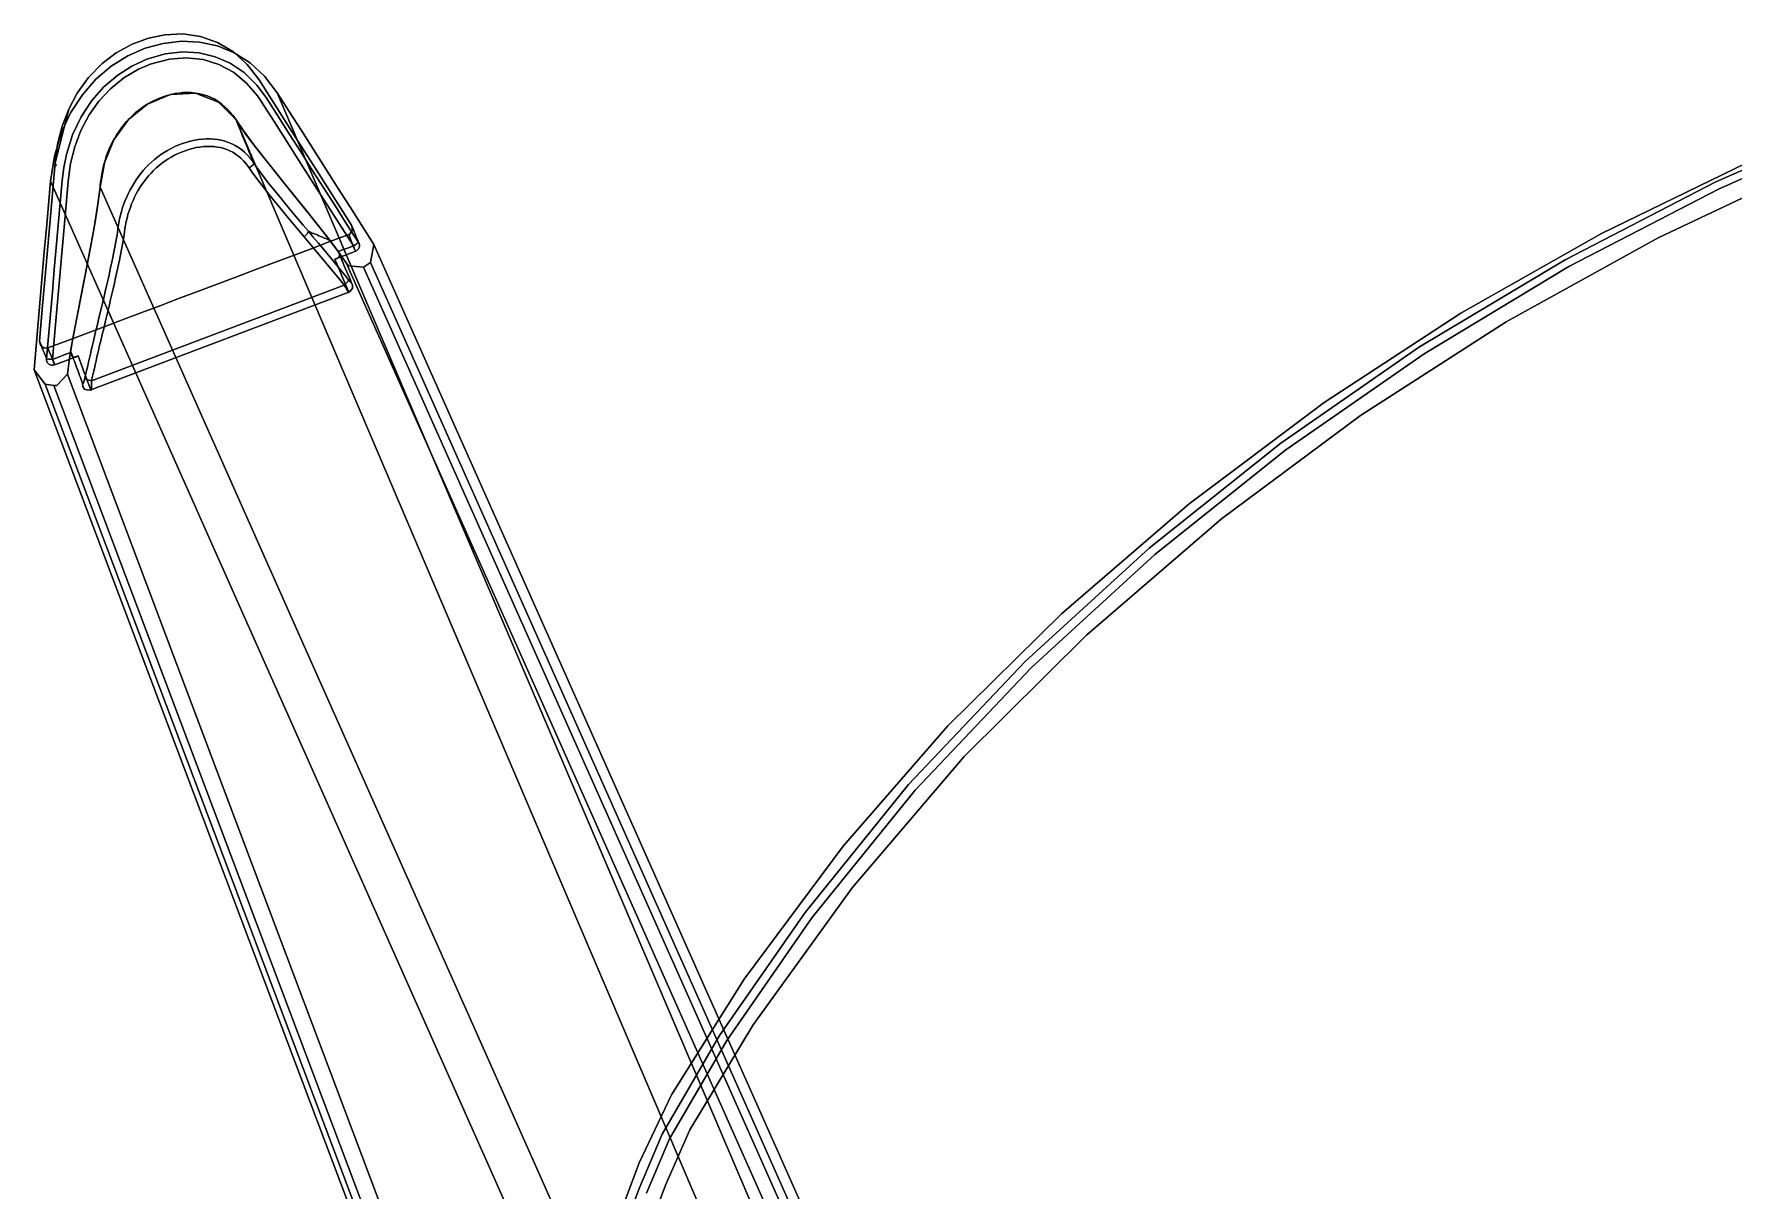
# Model space of a CAD drawing. Header units: centimetres. Extents: x -30.9 to 30.9, y -27.1 to 27.1.
# Drawn here: x -25.42 to -11.63, y 16.5 to 25.88 of the extents above; entities that cross this region are included whole.
import ezdxf

# ---------------------------------------------------------------- set-up
doc = ezdxf.new("R2010")
doc.units = ezdxf.units.CM
doc.layers.get('0').update_dxf_attribs({"true_color": 0x5890e1})

msp = doc.modelspace()

# ---------------------------------------------------------------- linework, layer by layer
at = {"color": 13, "true_color": 0xe05656}
for points in [[(-22.691, 24.031, 0), (-22.749, 23.993, 0), (-22.87, 24.004, 0), (-22.889, 24.026, 0), (-22.962, 24.131, 0), (-23.066, 24.266, 0), (-23.191, 24.423, 0), (-23.327, 24.592, 0), (-23.464, 24.762, 0), (-23.592, 24.925, 0), (-23.702, 25.069, 0), (-23.783, 25.187, 0), (-23.924, 25.332, 0), (-24.111, 25.405, 0), (-24.313, 25.393, 0), (-24.5, 25.316, 0), (-24.656, 25.189, 0), (-24.774, 25.026, 0), (-24.85, 24.84, 0), (-24.886, 24.641, 0), (-24.905, 24.488, 0), (-24.937, 24.298, 0), (-24.977, 24.083, 0), (-25.021, 23.858, 0), (-25.064, 23.636, 0), (-25.103, 23.43, 0), (-25.133, 23.255, 0), (-25.151, 23.124, 0), (-25.237, 23.033, 0), (-25.26, 23.033, 0), (-25.33, 23.042, 0), (-25.421, 23.159, 0), (-25.405, 23.35, 0), (-25.388, 23.542, 0), (-25.371, 23.733, 0), (-25.355, 23.925, 0), (-25.338, 24.116, 0), (-25.321, 24.308, 0), (-25.304, 24.499, 0), (-25.288, 24.691, 0), (-25.256, 24.894, 0), (-25.201, 25.079, 0), (-25.124, 25.244, 0), (-25.029, 25.391, 0), (-24.919, 25.517, 0), (-24.795, 25.622, 0), (-24.661, 25.706, 0), (-24.52, 25.769, 0), (-24.373, 25.808, 0), (-24.225, 25.825, 0), (-24.078, 25.818, 0), (-23.934, 25.787, 0), (-23.797, 25.73, 0), (-23.668, 25.649, 0), (-23.551, 25.541, 0), (-23.449, 25.407, 0), (-23.351, 25.254, 0), (-23.253, 25.1, 0), (-23.155, 24.947, 0), (-23.057, 24.793, 0), (-22.959, 24.639, 0), (-22.861, 24.485, 0), (-22.762, 24.33, 0), (-22.664, 24.175, 0)], [(-22.846, 24.334, 0), (-22.838, 24.295, 0), (-22.861, 24.261, 0), (-22.869, 24.257, 0), (-23.021, 24.2, 0), (-23.174, 24.142, 0), (-23.326, 24.085, 0), (-23.479, 24.027, 0), (-23.631, 23.97, 0), (-23.784, 23.912, 0), (-23.936, 23.855, 0), (-24.088, 23.797, 0), (-24.241, 23.74, 0), (-24.393, 23.682, 0), (-24.546, 23.625, 0), (-24.698, 23.567, 0), (-24.851, 23.509, 0), (-25.003, 23.452, 0), (-25.156, 23.394, 0), (-25.308, 23.337, 0), (-25.34, 23.336, 0), (-25.369, 23.36, 0), (-25.377, 23.393, 0), (-25.352, 23.68, 0), (-25.326, 23.979, 0), (-25.299, 24.282, 0), (-25.251, 24.84, 0), (-25.14, 25.274, 0), (-25.071, 25.404, 0), (-24.979, 25.532, 0), (-24.869, 25.644, 0), (-24.755, 25.73, 0), (-24.626, 25.801, 0), (-24.494, 25.85, 0), (-24.361, 25.878, 0), (-24.213, 25.884, 0), (-24.07, 25.863, 0), (-23.932, 25.814, 0), (-23.804, 25.738, 0), (-23.693, 25.637, 0), (-23.596, 25.511, 0), (-23.446, 25.276, 0), (-23.278, 25.012, 0), (-23.133, 24.785, 0)], [(-25.32, 23.249, 0), (-25.304, 23.43, 0), (-25.288, 23.61, 0), (-25.272, 23.791, 0), (-25.257, 23.972, 0), (-25.241, 24.153, 0), (-25.225, 24.334, 0), (-25.209, 24.515, 0), (-25.193, 24.695, 0), (-25.18, 24.802, 0), (-25.159, 24.907, 0), (-25.108, 25.067, 0), (-25.04, 25.211, 0), (-24.952, 25.345, 0), (-24.855, 25.455, 0), (-24.742, 25.551, 0), (-24.629, 25.623, 0), (-24.507, 25.679, 0), (-24.358, 25.722, 0), (-24.215, 25.738, 0), (-24.082, 25.73, 0), (-23.953, 25.7, 0), (-23.831, 25.647, 0), (-23.717, 25.571, 0), (-23.615, 25.47, 0), (-23.539, 25.368, 0), (-23.445, 25.221, 0), (-23.351, 25.074, 0), (-23.258, 24.927, 0), (-23.164, 24.78, 0), (-23.07, 24.633, 0), (-22.976, 24.486, 0), (-22.883, 24.339, 0), (-22.789, 24.192, 0), (-22.796, 24.209, 0), (-22.803, 24.227, 0), (-22.81, 24.245, 0), (-22.817, 24.262, 0), (-22.824, 24.28, 0), (-22.831, 24.298, 0), (-22.838, 24.315, 0), (-22.846, 24.334, 0), (-23.133, 24.785, 0), (-23.278, 25.012, 0), (-23.446, 25.276, 0), (-23.596, 25.511, 0), (-23.693, 25.637, 0), (-23.804, 25.738, 0), (-23.932, 25.814, 0), (-24.07, 25.863, 0), (-24.213, 25.884, 0), (-24.361, 25.878, 0), (-24.494, 25.85, 0), (-24.626, 25.801, 0), (-24.755, 25.73, 0), (-24.869, 25.644, 0), (-24.979, 25.532, 0), (-25.071, 25.404, 0), (-25.14, 25.274, 0), (-25.193, 25.135, 0), (-25.23, 24.989, 0), (-25.251, 24.84, 0), (-25.241, 24.815, 0), (-25.251, 24.84, 0), (-25.299, 24.282, 0), (-25.326, 23.979, 0), (-25.352, 23.68, 0), (-25.377, 23.393, 0), (-25.367, 23.368, 0), (-25.361, 23.351, 0), (-25.354, 23.334, 0), (-25.347, 23.317, 0), (-25.34, 23.3, 0), (-25.333, 23.283, 0), (-25.326, 23.266, 0)], [(-22.789, 24.192, 0), (-22.883, 24.339, 0), (-22.976, 24.486, 0), (-23.07, 24.633, 0), (-23.164, 24.78, 0), (-23.258, 24.927, 0), (-23.351, 25.074, 0), (-23.445, 25.221, 0), (-23.539, 25.368, 0), (-23.615, 25.47, 0), (-23.717, 25.571, 0), (-23.831, 25.647, 0), (-23.953, 25.7, 0), (-24.082, 25.73, 0), (-24.215, 25.738, 0), (-24.358, 25.722, 0), (-24.507, 25.679, 0), (-24.629, 25.623, 0), (-24.742, 25.551, 0), (-24.855, 25.455, 0), (-24.952, 25.345, 0), (-25.04, 25.211, 0), (-25.108, 25.067, 0), (-25.159, 24.907, 0), (-25.18, 24.802, 0), (-25.193, 24.695, 0), (-25.209, 24.515, 0), (-25.225, 24.334, 0), (-25.241, 24.153, 0), (-25.257, 23.972, 0), (-25.272, 23.791, 0), (-25.288, 23.61, 0), (-25.304, 23.43, 0), (-25.32, 23.249, 0), (-25.314, 23.248, 0), (-25.303, 23.247, 0), (-25.287, 23.246, 0), (-25.27, 23.244, 0), (-25.246, 23.527, 0), (-25.219, 23.831, 0), (-25.195, 24.105, 0), (-25.169, 24.405, 0), (-25.144, 24.691, 0), (-25.125, 24.832, 0), (-25.09, 24.969, 0), (-25.041, 25.102, 0), (-24.975, 25.227, 0), (-24.896, 25.339, 0), (-24.802, 25.44, 0), (-24.694, 25.527, 0), (-24.575, 25.598, 0), (-24.49, 25.634, 0), (-24.48, 25.638, 0), (-24.323, 25.68, 0), (-24.186, 25.69, 0), (-24.049, 25.676, 0), (-23.921, 25.636, 0), (-23.802, 25.573, 0), (-23.697, 25.486, 0), (-23.608, 25.382, 0), (-23.581, 25.341, 0), (-23.45, 25.135, 0), (-23.292, 24.888, 0), (-23.14, 24.65, 0), (-22.831, 24.165, 0), (-22.816, 24.174, 0), (-22.809, 24.179, 0), (-22.802, 24.183, 0), (-22.797, 24.187, 0), (-22.793, 24.189, 0)], [(-23.218, 24.458, 0), (-23.023, 24.21, 0), (-22.99, 24.168, 0), (-22.954, 24.119, 0), (-22.951, 24.12, 0), (-22.927, 24.129, 0), (-22.903, 24.138, 0), (-22.879, 24.147, 0), (-22.831, 24.165, 0), (-23.14, 24.65, 0), (-23.292, 24.888, 0), (-23.45, 25.135, 0), (-23.581, 25.341, 0), (-23.608, 25.382, 0), (-23.697, 25.486, 0), (-23.802, 25.573, 0), (-23.921, 25.636, 0), (-24.049, 25.676, 0), (-24.186, 25.69, 0), (-24.323, 25.68, 0), (-24.48, 25.638, 0), (-24.49, 25.634, 0), (-24.575, 25.598, 0), (-24.694, 25.527, 0), (-24.802, 25.44, 0), (-24.896, 25.339, 0), (-24.975, 25.227, 0), (-25.041, 25.102, 0), (-25.09, 24.969, 0), (-25.125, 24.832, 0), (-25.144, 24.691, 0), (-25.169, 24.405, 0), (-25.195, 24.105, 0), (-25.219, 23.831, 0), (-25.246, 23.527, 0), (-25.27, 23.244, 0), (-25.222, 23.263, 0), (-25.176, 23.28, 0), (-25.125, 23.299, 0), (-25.124, 23.311, 0), (-25.088, 23.512, 0), (-25.048, 23.722, 0), (-25.023, 23.849, 0), (-25.007, 23.928, 0), (-24.964, 24.151, 0), (-24.94, 24.284, 0), (-24.926, 24.359, 0), (-24.901, 24.52, 0), (-24.895, 24.562, 0), (-24.886, 24.641, 0), (-24.884, 24.664, 0), (-24.88, 24.696, 0), (-24.875, 24.729, 0), (-24.869, 24.762, 0), (-24.867, 24.772, 0), (-24.862, 24.794, 0), (-24.854, 24.826, 0), (-24.845, 24.858, 0), (-24.835, 24.889, 0), (-24.824, 24.92, 0), (-24.811, 24.951, 0), (-24.797, 24.981, 0), (-24.783, 25.011, 0), (-24.767, 25.04, 0), (-24.75, 25.068, 0), (-24.731, 25.096, 0), (-24.712, 25.122, 0), (-24.692, 25.148, 0), (-24.67, 25.174, 0), (-24.648, 25.198, 0), (-24.624, 25.221, 0), (-24.6, 25.243, 0), (-24.574, 25.264, 0), (-24.548, 25.284, 0), (-24.521, 25.303, 0), (-24.493, 25.32, 0), (-24.464, 25.336, 0), (-24.434, 25.351, 0), (-24.404, 25.364, 0), (-24.373, 25.375, 0), (-24.341, 25.386, 0), (-24.309, 25.394, 0), (-24.277, 25.4, 0), (-24.244, 25.405, 0), (-24.211, 25.408, 0), (-24.178, 25.409, 0), (-24.145, 25.408, 0), (-24.135, 25.407, 0), (-24.112, 25.405, 0), (-24.079, 25.399, 0), (-24.047, 25.391, 0), (-24.016, 25.381, 0), (-23.985, 25.369, 0), (-23.956, 25.354, 0), (-23.928, 25.337, 0), (-23.901, 25.318, 0), (-23.876, 25.297, 0), (-23.852, 25.275, 0), (-23.83, 25.251, 0), (-23.81, 25.225, 0), (-23.783, 25.187, 0), (-23.726, 25.103, 0), (-23.63, 24.975, 0), (-23.599, 24.933, 0), (-23.404, 24.688, 0)], [(-23.783, 25.187, 0), (-23.81, 25.225, 0), (-23.83, 25.251, 0), (-23.852, 25.275, 0), (-23.876, 25.297, 0), (-23.901, 25.318, 0), (-23.928, 25.337, 0), (-23.956, 25.354, 0), (-23.985, 25.369, 0), (-24.016, 25.381, 0), (-24.047, 25.391, 0), (-24.079, 25.399, 0), (-24.112, 25.405, 0), (-24.135, 25.407, 0), (-24.145, 25.408, 0), (-24.178, 25.409, 0), (-24.211, 25.408, 0), (-24.244, 25.405, 0), (-24.277, 25.4, 0), (-24.309, 25.394, 0), (-24.341, 25.386, 0), (-24.373, 25.375, 0), (-24.404, 25.364, 0), (-24.434, 25.351, 0), (-24.464, 25.336, 0), (-24.493, 25.32, 0), (-24.521, 25.303, 0), (-24.548, 25.284, 0), (-24.574, 25.264, 0), (-24.6, 25.243, 0), (-24.624, 25.221, 0), (-24.648, 25.198, 0), (-24.67, 25.174, 0), (-24.692, 25.148, 0), (-24.712, 25.122, 0), (-24.731, 25.096, 0), (-24.75, 25.068, 0), (-24.767, 25.04, 0), (-24.783, 25.011, 0), (-24.797, 24.981, 0), (-24.811, 24.951, 0), (-24.824, 24.92, 0), (-24.835, 24.889, 0), (-24.845, 24.858, 0), (-24.854, 24.826, 0), (-24.862, 24.794, 0), (-24.867, 24.772, 0), (-24.869, 24.762, 0), (-24.875, 24.729, 0), (-24.88, 24.696, 0), (-24.884, 24.664, 0), (-24.886, 24.641, 0), (-24.895, 24.562, 0), (-24.901, 24.52, 0), (-24.926, 24.359, 0), (-24.94, 24.284, 0), (-24.964, 24.151, 0), (-25.007, 23.928, 0), (-25.023, 23.849, 0), (-25.048, 23.722, 0), (-25.088, 23.512, 0), (-25.124, 23.311, 0), (-25.118, 23.295, 0), (-25.112, 23.278, 0), (-25.106, 23.262, 0), (-25.1, 23.245, 0), (-25.094, 23.229, 0), (-25.088, 23.213, 0), (-25.082, 23.196, 0), (-25.076, 23.18, 0), (-25.069, 23.163, 0), (-25.063, 23.147, 0), (-25.057, 23.131, 0), (-25.051, 23.114, 0), (-25.045, 23.098, 0), (-25.039, 23.081, 0), (-25.033, 23.065, 0), (-25.027, 23.049, 0), (-25.022, 23.049, 0), (-25.017, 23.061, 0), (-25.011, 23.08, 0), (-25.009, 23.091, 0), (-25, 23.129, 0), (-24.993, 23.161, 0), (-24.986, 23.192, 0), (-24.979, 23.224, 0), (-24.972, 23.255, 0), (-24.964, 23.286, 0), (-24.957, 23.318, 0), (-24.95, 23.349, 0), (-24.942, 23.38, 0), (-24.936, 23.405, 0), (-24.93, 23.43, 0), (-24.924, 23.455, 0), (-24.919, 23.48, 0), (-24.913, 23.505, 0), (-24.907, 23.53, 0), (-24.901, 23.554, 0), (-24.895, 23.579, 0), (-24.884, 23.623, 0), (-24.874, 23.666, 0), (-24.864, 23.709, 0), (-24.853, 23.753, 0), (-24.843, 23.796, 0), (-24.833, 23.84, 0), (-24.823, 23.883, 0), (-24.813, 23.927, 0), (-24.805, 23.963, 0), (-24.797, 23.999, 0), (-24.79, 24.034, 0), (-24.782, 24.07, 0), (-24.776, 24.099, 0), (-24.771, 24.127, 0), (-24.765, 24.155, 0), (-24.76, 24.184, 0), (-24.755, 24.213, 0), (-24.75, 24.242, 0), (-24.745, 24.271, 0), (-24.741, 24.3, 0), (-24.738, 24.322, 0), (-24.733, 24.353, 0), (-24.727, 24.384, 0), (-24.72, 24.414, 0), (-24.712, 24.445, 0), (-24.703, 24.475, 0), (-24.692, 24.505, 0), (-24.681, 24.534, 0), (-24.669, 24.563, 0), (-24.656, 24.592, 0), (-24.642, 24.62, 0), (-24.626, 24.648, 0), (-24.61, 24.675, 0), (-24.593, 24.701, 0), (-24.575, 24.727, 0), (-24.555, 24.752, 0), (-24.535, 24.777, 0), (-24.514, 24.8, 0), (-24.492, 24.823, 0), (-24.468, 24.845, 0), (-24.444, 24.866, 0), (-24.419, 24.886, 0), (-24.393, 24.905, 0), (-24.366, 24.923, 0), (-24.338, 24.94, 0), (-24.309, 24.956, 0), (-24.278, 24.97, 0), (-24.247, 24.984, 0), (-24.217, 24.995, 0), (-24.183, 25.007, 0), (-24.151, 25.015, 0), (-24.119, 25.023, 0), (-24.087, 25.028, 0), (-24.055, 25.032, 0), (-24.024, 25.033, 0), (-23.993, 25.033, 0), (-23.962, 25.032, 0), (-23.932, 25.028, 0), (-23.902, 25.022, 0), (-23.873, 25.015, 0), (-23.844, 25.005, 0), (-23.816, 24.993, 0), (-23.789, 24.979, 0), (-23.763, 24.963, 0), (-23.737, 24.945, 0), (-23.713, 24.925, 0), (-23.69, 24.902, 0), (-23.668, 24.877, 0), (-23.653, 24.858, 0), (-23.639, 24.837, 0), (-23.657, 24.881, 0), (-23.675, 24.925, 0), (-23.693, 24.968, 0), (-23.711, 25.012, 0), (-23.729, 25.056, 0), (-23.747, 25.1, 0), (-23.765, 25.143, 0)], [(-25.251, 24.84, 0), (-25.23, 24.989, 0), (-25.193, 25.135, 0), (-25.14, 25.274, 0)], [(-23.783, 25.187, 0), (-23.765, 25.143, 0), (-23.747, 25.1, 0), (-23.729, 25.056, 0), (-23.711, 25.012, 0), (-23.693, 24.968, 0), (-23.675, 24.925, 0), (-23.657, 24.881, 0), (-23.639, 24.837, 0), (-23.613, 24.8, 0), (-23.555, 24.721, 0), (-23.519, 24.674, 0), (-23.482, 24.628, 0), (-23.439, 24.575, 0), (-23.396, 24.522, 0), (-23.339, 24.453, 0), (-23.282, 24.385, 0), (-23.239, 24.334, 0), (-23.196, 24.283, 0), (-23.185, 24.278, 0), (-23.175, 24.274, 0), (-23.164, 24.269, 0), (-23.153, 24.265, 0), (-23.142, 24.26, 0), (-23.131, 24.256, 0), (-23.12, 24.251, 0), (-23.11, 24.247, 0), (-23.099, 24.242, 0), (-23.088, 24.238, 0), (-23.077, 24.233, 0), (-23.066, 24.228, 0), (-23.055, 24.224, 0), (-23.044, 24.219, 0), (-23.034, 24.215, 0), (-23.023, 24.21, 0), (-23.218, 24.458, 0), (-23.404, 24.688, 0), (-23.599, 24.933, 0), (-23.63, 24.975, 0), (-23.726, 25.103, 0)], [(-24.955, 23.069, 0), (-24.946, 23.108, 0), (-24.939, 23.139, 0), (-24.932, 23.17, 0), (-24.925, 23.201, 0), (-24.918, 23.233, 0), (-24.911, 23.264, 0), (-24.903, 23.295, 0), (-24.896, 23.326, 0), (-24.889, 23.358, 0), (-24.883, 23.383, 0), (-24.877, 23.408, 0), (-24.871, 23.432, 0), (-24.865, 23.457, 0), (-24.859, 23.482, 0), (-24.853, 23.507, 0), (-24.847, 23.532, 0), (-24.841, 23.556, 0), (-24.831, 23.6, 0), (-24.82, 23.643, 0), (-24.81, 23.687, 0), (-24.8, 23.73, 0), (-24.789, 23.774, 0), (-24.779, 23.817, 0), (-24.769, 23.861, 0), (-24.76, 23.905, 0), (-24.751, 23.941, 0), (-24.744, 23.977, 0), (-24.736, 24.013, 0), (-24.728, 24.049, 0), (-24.722, 24.078, 0), (-24.717, 24.106, 0), (-24.711, 24.135, 0), (-24.706, 24.163, 0), (-24.701, 24.193, 0), (-24.695, 24.223, 0), (-24.691, 24.252, 0), (-24.687, 24.282, 0), (-24.684, 24.303, 0), (-24.679, 24.333, 0), (-24.673, 24.362, 0), (-24.666, 24.391, 0), (-24.659, 24.42, 0), (-24.65, 24.449, 0), (-24.64, 24.477, 0), (-24.63, 24.505, 0), (-24.618, 24.533, 0), (-24.606, 24.56, 0), (-24.592, 24.586, 0), (-24.578, 24.612, 0), (-24.563, 24.638, 0), (-24.546, 24.663, 0), (-24.529, 24.687, 0), (-24.511, 24.71, 0), (-24.492, 24.733, 0), (-24.472, 24.755, 0), (-24.451, 24.777, 0), (-24.43, 24.797, 0), (-24.407, 24.817, 0), (-24.384, 24.835, 0), (-24.359, 24.853, 0), (-24.334, 24.87, 0), (-24.308, 24.885, 0), (-24.281, 24.9, 0), (-24.253, 24.914, 0), (-24.224, 24.926, 0), (-24.196, 24.937, 0), (-24.165, 24.947, 0), (-24.135, 24.956, 0), (-24.105, 24.962, 0), (-24.076, 24.967, 0), (-24.047, 24.97, 0), (-24.019, 24.972, 0), (-23.99, 24.972, 0), (-23.963, 24.97, 0), (-23.936, 24.967, 0), (-23.909, 24.962, 0), (-23.883, 24.955, 0), (-23.858, 24.947, 0), (-23.833, 24.936, 0), (-23.809, 24.924, 0), (-23.786, 24.91, 0), (-23.764, 24.894, 0), (-23.743, 24.876, 0), (-23.722, 24.856, 0), (-23.702, 24.833, 0), (-23.676, 24.797, 0), (-23.647, 24.82, 0), (-23.639, 24.837, 0), (-23.653, 24.858, 0), (-23.668, 24.877, 0), (-23.69, 24.902, 0), (-23.713, 24.925, 0), (-23.737, 24.945, 0), (-23.763, 24.963, 0), (-23.789, 24.979, 0), (-23.816, 24.993, 0), (-23.844, 25.005, 0), (-23.873, 25.015, 0), (-23.902, 25.022, 0), (-23.932, 25.028, 0), (-23.962, 25.032, 0), (-23.993, 25.033, 0), (-24.024, 25.033, 0), (-24.055, 25.032, 0), (-24.087, 25.028, 0), (-24.119, 25.023, 0), (-24.151, 25.015, 0), (-24.183, 25.007, 0), (-24.217, 24.995, 0), (-24.247, 24.984, 0), (-24.278, 24.97, 0), (-24.309, 24.956, 0), (-24.338, 24.94, 0), (-24.366, 24.923, 0), (-24.393, 24.905, 0), (-24.419, 24.886, 0), (-24.444, 24.866, 0), (-24.468, 24.845, 0), (-24.492, 24.823, 0), (-24.514, 24.8, 0), (-24.535, 24.777, 0), (-24.555, 24.752, 0), (-24.575, 24.727, 0), (-24.593, 24.701, 0), (-24.61, 24.675, 0), (-24.626, 24.648, 0), (-24.642, 24.62, 0), (-24.656, 24.592, 0), (-24.669, 24.563, 0), (-24.681, 24.534, 0), (-24.692, 24.505, 0), (-24.703, 24.475, 0), (-24.712, 24.445, 0), (-24.72, 24.414, 0), (-24.727, 24.384, 0), (-24.733, 24.353, 0), (-24.738, 24.322, 0), (-24.741, 24.3, 0), (-24.745, 24.271, 0), (-24.75, 24.242, 0), (-24.755, 24.213, 0), (-24.76, 24.184, 0), (-24.765, 24.155, 0), (-24.771, 24.127, 0), (-24.776, 24.099, 0), (-24.782, 24.07, 0), (-24.79, 24.034, 0), (-24.797, 23.999, 0), (-24.805, 23.963, 0), (-24.813, 23.927, 0), (-24.823, 23.883, 0), (-24.833, 23.84, 0), (-24.843, 23.796, 0), (-24.853, 23.753, 0), (-24.864, 23.709, 0), (-24.874, 23.666, 0), (-24.884, 23.623, 0), (-24.895, 23.579, 0), (-24.901, 23.554, 0), (-24.907, 23.53, 0), (-24.913, 23.505, 0), (-24.919, 23.48, 0), (-24.924, 23.455, 0), (-24.93, 23.43, 0), (-24.936, 23.405, 0), (-24.942, 23.38, 0), (-24.95, 23.349, 0), (-24.957, 23.318, 0), (-24.964, 23.286, 0), (-24.972, 23.255, 0), (-24.979, 23.224, 0), (-24.986, 23.192, 0), (-24.993, 23.161, 0), (-25, 23.129, 0), (-25.009, 23.091, 0), (-25.003, 23.086, 0), (-24.99, 23.079, 0), (-24.973, 23.074, 0)], [(-23.676, 24.797, 0), (-23.702, 24.833, 0), (-23.722, 24.856, 0), (-23.743, 24.876, 0), (-23.764, 24.894, 0), (-23.786, 24.91, 0), (-23.809, 24.924, 0), (-23.833, 24.936, 0), (-23.858, 24.947, 0), (-23.883, 24.955, 0), (-23.909, 24.962, 0), (-23.936, 24.967, 0), (-23.963, 24.97, 0), (-23.99, 24.972, 0), (-24.019, 24.972, 0), (-24.047, 24.97, 0), (-24.076, 24.967, 0), (-24.105, 24.962, 0), (-24.135, 24.956, 0), (-24.165, 24.947, 0), (-24.196, 24.937, 0), (-24.224, 24.926, 0), (-24.253, 24.914, 0), (-24.281, 24.9, 0), (-24.308, 24.885, 0), (-24.334, 24.87, 0), (-24.359, 24.853, 0), (-24.384, 24.835, 0), (-24.407, 24.817, 0), (-24.43, 24.797, 0), (-24.451, 24.777, 0), (-24.472, 24.755, 0), (-24.492, 24.733, 0), (-24.511, 24.71, 0), (-24.529, 24.687, 0), (-24.546, 24.663, 0), (-24.563, 24.638, 0), (-24.578, 24.612, 0), (-24.592, 24.586, 0), (-24.606, 24.56, 0), (-24.618, 24.533, 0), (-24.63, 24.505, 0), (-24.64, 24.477, 0), (-24.65, 24.449, 0), (-24.659, 24.42, 0), (-24.666, 24.391, 0), (-24.673, 24.362, 0), (-24.679, 24.333, 0), (-24.684, 24.303, 0), (-24.687, 24.282, 0), (-24.691, 24.252, 0), (-24.695, 24.223, 0), (-24.701, 24.193, 0), (-24.706, 24.163, 0), (-24.711, 24.135, 0), (-24.717, 24.106, 0), (-24.722, 24.078, 0), (-24.728, 24.049, 0), (-24.736, 24.013, 0), (-24.744, 23.977, 0), (-24.751, 23.941, 0), (-24.76, 23.905, 0), (-24.769, 23.861, 0), (-24.779, 23.817, 0), (-24.789, 23.774, 0), (-24.8, 23.73, 0), (-24.81, 23.687, 0), (-24.82, 23.643, 0), (-24.831, 23.6, 0), (-24.841, 23.556, 0), (-24.847, 23.532, 0), (-24.853, 23.507, 0), (-24.859, 23.482, 0), (-24.865, 23.457, 0), (-24.871, 23.432, 0), (-24.877, 23.408, 0), (-24.883, 23.383, 0), (-24.889, 23.358, 0), (-24.896, 23.326, 0), (-24.903, 23.295, 0), (-24.911, 23.264, 0), (-24.918, 23.233, 0), (-24.925, 23.201, 0), (-24.932, 23.17, 0), (-24.939, 23.139, 0), (-24.946, 23.108, 0), (-24.955, 23.069, 0), (-22.906, 23.847, 0), (-22.931, 23.878, 0), (-23.04, 24.012, 0), (-23.149, 24.142, 0), (-23.23, 24.238, 0), (-23.273, 24.29, 0), (-23.316, 24.341, 0), (-23.373, 24.409, 0), (-23.43, 24.478, 0), (-23.473, 24.531, 0), (-23.516, 24.584, 0), (-23.553, 24.631, 0), (-23.59, 24.678, 0), (-23.649, 24.758, 0)], [(-23.639, 24.837, 0), (-23.647, 24.82, 0), (-23.676, 24.797, 0), (-23.649, 24.758, 0), (-23.59, 24.678, 0), (-23.553, 24.631, 0), (-23.516, 24.584, 0), (-23.473, 24.531, 0), (-23.43, 24.478, 0), (-23.373, 24.409, 0), (-23.316, 24.341, 0), (-23.273, 24.29, 0), (-23.23, 24.238, 0), (-23.204, 24.264, 0), (-23.196, 24.283, 0), (-23.239, 24.334, 0), (-23.282, 24.385, 0), (-23.339, 24.453, 0), (-23.396, 24.522, 0), (-23.439, 24.575, 0), (-23.482, 24.628, 0), (-23.519, 24.674, 0), (-23.555, 24.721, 0), (-23.613, 24.8, 0)], [(-25.288, 24.691, 0), (-25.304, 24.499, 0), (-25.321, 24.308, 0), (-25.338, 24.116, 0), (-25.355, 23.925, 0), (-25.371, 23.733, 0), (-25.388, 23.542, 0), (-25.405, 23.35, 0), (-25.421, 23.159, 0), (-24.053, 19.528, 0), (-22.685, 15.898, 0), (-21.317, 12.267, 0), (-19.949, 8.636, 0), (-19.925, 8.5, 0), (-19.919, 8.274, 0), (-19.809, 9.134, 0), (-19.695, 9.967, 0), (-19.574, 10.775, 0), (-19.444, 11.558, 0), (-21.127, 15.339, 0), (-22.437, 18.285, 0), (-23.748, 21.231, 0)], [(-23.196, 24.283, 0), (-23.204, 24.264, 0), (-23.23, 24.238, 0), (-23.149, 24.142, 0), (-23.04, 24.012, 0), (-22.931, 23.878, 0), (-22.906, 23.847, 0), (-22.879, 23.872, 0), (-22.871, 23.89, 0), (-22.896, 23.921, 0), (-22.951, 23.989, 0), (-23.006, 24.056, 0), (-23.061, 24.121, 0), (-23.115, 24.186, 0), (-23.156, 24.235, 0)], [(-23.196, 24.283, 0), (-23.156, 24.235, 0), (-23.115, 24.186, 0), (-23.061, 24.121, 0), (-23.006, 24.056, 0), (-22.951, 23.989, 0), (-22.896, 23.921, 0), (-22.871, 23.89, 0), (-22.859, 23.875, 0), (-22.85, 23.865, 0), (-22.846, 23.864, 0), (-22.858, 23.894, 0), (-22.871, 23.924, 0), (-22.884, 23.954, 0), (-22.897, 23.985, 0), (-22.905, 24.004, 0), (-22.913, 24.024, 0), (-22.922, 24.043, 0), (-22.93, 24.063, 0), (-22.941, 24.09, 0), (-22.952, 24.117, 0), (-22.954, 24.119, 0), (-22.99, 24.168, 0), (-23.023, 24.21, 0), (-23.034, 24.215, 0), (-23.044, 24.219, 0), (-23.055, 24.224, 0), (-23.066, 24.228, 0), (-23.077, 24.233, 0), (-23.088, 24.238, 0), (-23.099, 24.242, 0), (-23.11, 24.247, 0), (-23.12, 24.251, 0), (-23.131, 24.256, 0), (-23.142, 24.26, 0), (-23.153, 24.265, 0), (-23.164, 24.269, 0), (-23.175, 24.274, 0), (-23.185, 24.278, 0)], [(-22.814, 24.121, 0), (-22.829, 24.156, 0), (-22.843, 24.193, 0), (-22.869, 24.257, 0), (-22.861, 24.261, 0), (-22.838, 24.295, 0), (-22.846, 24.334, 0), (-22.838, 24.315, 0), (-22.831, 24.298, 0), (-22.824, 24.28, 0), (-22.817, 24.262, 0), (-22.81, 24.245, 0), (-22.803, 24.227, 0), (-22.796, 24.209, 0), (-22.789, 24.192, 0), (-22.785, 24.183, 0), (-22.782, 24.173, 0), (-22.782, 24.162, 0), (-22.784, 24.151, 0), (-22.789, 24.141, 0), (-22.797, 24.132, 0), (-22.805, 24.125, 0)], [(-22.925, 23.921, 0), (-22.869, 23.79, 0), (-24.961, 22.996, 0), (-24.977, 23.037, 0), (-24.991, 23.076, 0), (-25.005, 23.114, 0), (-25.019, 23.152, 0), (-25.034, 23.192, 0), (-25.05, 23.234, 0), (-25.064, 23.272, 0), (-25.112, 23.254, 0), (-25.159, 23.236, 0), (-25.254, 23.2, 0), (-25.282, 23.272, 0), (-25.297, 23.308, 0), (-25.308, 23.337, 0), (-25.156, 23.394, 0), (-25.003, 23.452, 0), (-24.851, 23.509, 0), (-24.698, 23.567, 0), (-24.546, 23.625, 0), (-24.393, 23.682, 0), (-24.241, 23.74, 0), (-24.088, 23.797, 0), (-23.936, 23.855, 0), (-23.784, 23.912, 0), (-23.631, 23.97, 0), (-23.479, 24.027, 0), (-23.326, 24.085, 0), (-23.174, 24.142, 0), (-23.021, 24.2, 0), (-22.869, 24.257, 0), (-22.843, 24.193, 0), (-22.829, 24.156, 0), (-22.814, 24.121, 0), (-22.839, 24.111, 0), (-22.862, 24.103, 0), (-22.887, 24.093, 0), (-22.91, 24.084, 0), (-22.934, 24.075, 0), (-22.959, 24.066, 0), (-22.982, 24.058, 0), (-22.976, 24.043, 0), (-22.953, 23.989, 0)], [(-22.954, 24.119, 0), (-22.952, 24.117, 0), (-22.947, 24.109, 0), (-22.944, 24.1, 0), (-22.943, 24.091, 0), (-22.944, 24.082, 0), (-22.948, 24.074, 0), (-22.955, 24.067, 0), (-22.963, 24.062, 0), (-22.972, 24.059, 0), (-22.982, 24.058, 0), (-22.959, 24.066, 0), (-22.934, 24.075, 0), (-22.91, 24.084, 0), (-22.887, 24.093, 0), (-22.862, 24.103, 0), (-22.839, 24.111, 0), (-22.814, 24.121, 0), (-22.814, 24.118, 0), (-22.814, 24.118, 0), (-22.815, 24.121, 0), (-22.817, 24.127, 0), (-22.82, 24.135, 0), (-22.824, 24.145, 0), (-22.827, 24.155, 0), (-22.831, 24.165, 0), (-22.879, 24.147, 0), (-22.903, 24.138, 0), (-22.927, 24.129, 0), (-22.951, 24.12, 0)], [(-22.785, 24.183, 0), (-22.789, 24.192, 0), (-22.793, 24.189, 0), (-22.797, 24.187, 0), (-22.802, 24.183, 0), (-22.809, 24.179, 0), (-22.816, 24.174, 0), (-22.831, 24.165, 0), (-22.827, 24.155, 0), (-22.824, 24.145, 0), (-22.82, 24.135, 0), (-22.817, 24.127, 0), (-22.815, 24.121, 0), (-22.814, 24.118, 0), (-22.814, 24.118, 0), (-22.814, 24.121, 0), (-22.805, 24.125, 0), (-22.797, 24.132, 0), (-22.789, 24.141, 0), (-22.784, 24.151, 0), (-22.782, 24.162, 0), (-22.782, 24.173, 0)], [(-16.497, 10.102, 0), (-18.044, 13.586, 0), (-19.591, 17.068, 0), (-21.14, 20.55, 0), (-22.691, 24.031, 0), (-22.664, 24.175, 0), (-21.11, 20.688, 0), (-19.559, 17.202, 0), (-18.011, 13.717, 0), (-16.464, 10.233, 0)], [(-22.952, 24.117, 0), (-22.941, 24.09, 0), (-22.93, 24.063, 0), (-22.922, 24.043, 0), (-22.913, 24.024, 0), (-22.905, 24.004, 0), (-22.897, 23.985, 0), (-22.884, 23.954, 0), (-22.871, 23.924, 0), (-22.858, 23.894, 0), (-22.846, 23.864, 0), (-22.837, 23.845, 0), (-22.838, 23.822, 0), (-22.851, 23.802, 0), (-22.869, 23.79, 0), (-22.925, 23.921, 0), (-22.953, 23.989, 0), (-22.976, 24.043, 0), (-22.982, 24.058, 0), (-22.972, 24.059, 0), (-22.963, 24.062, 0), (-22.955, 24.067, 0), (-22.948, 24.074, 0), (-22.944, 24.082, 0), (-22.943, 24.091, 0), (-22.944, 24.1, 0), (-22.947, 24.109, 0)], [(-22.749, 23.993, 0), (-19.649, 17.028, 0), (-16.554, 10.06, 0), (-16.63, 10.046, 0), (-16.692, 10.087, 0), (-18.239, 13.573, 0), (-19.788, 17.058, 0), (-21.337, 20.543, 0), (-22.889, 24.026, 0), (-22.87, 24.004, 0)], [(-22.749, 23.993, 0), (-22.691, 24.031, 0), (-21.14, 20.55, 0), (-19.591, 17.068, 0), (-18.044, 13.586, 0), (-16.497, 10.102, 0), (-16.554, 10.06, 0), (-19.649, 17.028, 0)], [(-22.859, 23.875, 0), (-22.871, 23.89, 0), (-22.879, 23.872, 0), (-22.906, 23.847, 0), (-22.896, 23.83, 0), (-22.888, 23.815, 0), (-22.88, 23.803, 0), (-22.874, 23.793, 0), (-22.868, 23.785, 0), (-22.869, 23.79, 0), (-22.851, 23.802, 0), (-22.838, 23.822, 0), (-22.837, 23.845, 0), (-22.846, 23.864, 0), (-22.85, 23.865, 0)], [(-22.906, 23.847, 0), (-24.955, 23.069, 0), (-24.954, 23.049, 0), (-24.954, 23.031, 0), (-24.954, 23.016, 0), (-24.955, 23.004, 0), (-24.956, 22.996, 0), (-24.958, 22.992, 0), (-24.959, 22.992, 0), (-24.961, 22.996, 0), (-22.869, 23.79, 0), (-22.868, 23.785, 0), (-22.874, 23.793, 0), (-22.88, 23.803, 0), (-22.888, 23.815, 0), (-22.896, 23.83, 0)], [(-25.32, 23.249, 0), (-25.326, 23.266, 0), (-25.333, 23.283, 0), (-25.34, 23.3, 0), (-25.347, 23.317, 0), (-25.354, 23.334, 0), (-25.361, 23.351, 0), (-25.367, 23.368, 0), (-25.377, 23.393, 0), (-25.369, 23.36, 0), (-25.34, 23.336, 0), (-25.308, 23.337, 0), (-25.297, 23.308, 0), (-25.282, 23.272, 0), (-25.254, 23.2, 0), (-25.265, 23.197, 0), (-25.277, 23.197, 0), (-25.29, 23.2, 0), (-25.302, 23.206, 0), (-25.311, 23.216, 0), (-25.317, 23.227, 0), (-25.32, 23.238, 0)], [(-24.961, 22.996, 0), (-24.985, 22.993, 0), (-25.011, 23.003, 0), (-25.026, 23.025, 0), (-25.027, 23.049, 0), (-25.033, 23.065, 0), (-25.039, 23.081, 0), (-25.045, 23.098, 0), (-25.051, 23.114, 0), (-25.057, 23.131, 0), (-25.063, 23.147, 0), (-25.069, 23.163, 0), (-25.076, 23.18, 0), (-25.082, 23.196, 0), (-25.088, 23.213, 0), (-25.094, 23.229, 0), (-25.1, 23.245, 0), (-25.106, 23.262, 0), (-25.112, 23.278, 0), (-25.118, 23.295, 0), (-25.124, 23.311, 0), (-25.125, 23.299, 0), (-25.115, 23.272, 0), (-25.1, 23.262, 0), (-25.081, 23.263, 0), (-25.064, 23.272, 0), (-25.05, 23.234, 0), (-25.034, 23.192, 0), (-25.019, 23.152, 0), (-25.005, 23.114, 0), (-24.991, 23.076, 0), (-24.977, 23.037, 0)], [(-25.27, 23.244, 0), (-25.287, 23.246, 0), (-25.303, 23.247, 0), (-25.314, 23.248, 0), (-25.32, 23.249, 0), (-25.32, 23.238, 0), (-25.317, 23.227, 0), (-25.311, 23.216, 0), (-25.302, 23.206, 0), (-25.29, 23.2, 0), (-25.277, 23.197, 0), (-25.265, 23.197, 0), (-25.254, 23.2, 0), (-25.253, 23.198, 0), (-25.253, 23.198, 0), (-25.254, 23.201, 0), (-25.256, 23.207, 0), (-25.259, 23.215, 0), (-25.263, 23.224, 0), (-25.267, 23.235, 0)], [(-25.27, 23.244, 0), (-25.267, 23.235, 0), (-25.263, 23.224, 0), (-25.259, 23.215, 0), (-25.256, 23.207, 0), (-25.254, 23.201, 0), (-25.253, 23.198, 0), (-25.253, 23.198, 0), (-25.254, 23.2, 0), (-25.159, 23.236, 0), (-25.112, 23.254, 0), (-25.064, 23.272, 0), (-25.081, 23.263, 0), (-25.1, 23.262, 0), (-25.115, 23.272, 0), (-25.125, 23.299, 0), (-25.176, 23.28, 0), (-25.222, 23.263, 0)], [(-19.949, 8.636, 0), (-21.317, 12.267, 0), (-22.685, 15.898, 0), (-24.053, 19.528, 0), (-25.421, 23.159, 0), (-25.33, 23.042, 0), (-23.964, 19.415, 0), (-22.597, 15.788, 0), (-21.23, 12.16, 0), (-19.862, 8.533, 0)], [(-25.33, 23.042, 0), (-25.26, 23.033, 0), (-23.894, 19.408, 0), (-22.529, 15.784, 0), (-21.163, 12.16, 0), (-19.797, 8.536, 0), (-19.83, 8.534, 0), (-19.862, 8.533, 0), (-21.23, 12.16, 0), (-22.597, 15.788, 0), (-23.964, 19.415, 0)], [(-25.151, 23.124, 0), (-23.785, 19.498, 0), (-22.418, 15.873, 0), (-21.052, 12.248, 0), (-19.686, 8.622, 0), (-19.723, 8.557, 0), (-19.797, 8.536, 0), (-21.163, 12.16, 0), (-22.529, 15.784, 0), (-23.894, 19.408, 0), (-25.26, 23.033, 0), (-25.237, 23.033, 0)], [(-25.009, 23.091, 0), (-25.011, 23.08, 0), (-25.017, 23.061, 0), (-25.022, 23.049, 0), (-25.027, 23.049, 0), (-25.026, 23.025, 0), (-25.011, 23.003, 0), (-24.985, 22.993, 0), (-24.961, 22.996, 0), (-24.959, 22.992, 0), (-24.958, 22.992, 0), (-24.956, 22.996, 0), (-24.955, 23.004, 0), (-24.954, 23.016, 0), (-24.954, 23.031, 0), (-24.954, 23.049, 0), (-24.955, 23.069, 0), (-24.973, 23.074, 0), (-24.99, 23.079, 0), (-25.003, 23.086, 0)]]:
    msp.add_polyline3d(points, close=True, dxfattribs=at)
for points in [[(-17.88, 12.354, 0), (-20.664, 18.88, 0), (-23.449, 25.407, 0), (-23.551, 25.541, 0), (-23.668, 25.649, 0), (-23.797, 25.73, 0), (-23.934, 25.787, 0), (-24.078, 25.818, 0), (-24.225, 25.825, 0), (-24.373, 25.808, 0), (-24.52, 25.769, 0), (-24.661, 25.706, 0), (-24.795, 25.622, 0), (-24.919, 25.517, 0), (-25.029, 25.391, 0), (-25.124, 25.244, 0), (-25.201, 25.079, 0), (-25.256, 24.894, 0), (-25.288, 24.691, 0), (-23.748, 21.231, 0), (-22.437, 18.285, 0), (-21.127, 15.339, 0)], [(-20.483, 14.745, 0), (-21.877, 17.877, 0), (-23.271, 21.01, 0), (-24.664, 24.142, 0), (-24.886, 24.641, 0), (-24.85, 24.84, 0), (-24.774, 25.026, 0), (-24.656, 25.189, 0), (-24.5, 25.316, 0), (-24.313, 25.393, 0), (-24.111, 25.405, 0), (-23.924, 25.332, 0), (-23.783, 25.187, 0), (-22.39, 21.919, 0), (-20.996, 18.652, 0), (-19.602, 15.384, 0)], [(-18.011, 13.717, 0), (-19.559, 17.202, 0), (-21.11, 20.688, 0), (-22.664, 24.175, 0), (-22.762, 24.33, 0), (-22.861, 24.485, 0), (-22.959, 24.639, 0), (-23.057, 24.793, 0), (-23.155, 24.947, 0), (-23.253, 25.1, 0), (-23.351, 25.254, 0), (-23.449, 25.407, 0), (-20.664, 18.88, 0), (-17.88, 12.354, 0)], [(-20.65, 16.146, 0), (-20.514, 16.516, 0), (-20.327, 16.958, 0), (-19.861, 17.758, 0), (-19.168, 18.756, 0), (-18.329, 19.795, 0), (-17.384, 20.792, 0), (-16.376, 21.713, 0), (-15.309, 22.564, 0), (-14.184, 23.345, 0), (-13.004, 24.053, 0), (-11.78, 24.684, 0), (-10.518, 25.237, 0)], [(-10.518, 25.237, 0), (-11.78, 24.684, 0), (-13.004, 24.053, 0), (-14.184, 23.345, 0), (-15.309, 22.564, 0), (-16.376, 21.713, 0), (-17.384, 20.792, 0), (-18.329, 19.795, 0), (-19.168, 18.756, 0), (-19.861, 17.758, 0), (-20.327, 16.958, 0), (-20.514, 16.516, 0), (-20.65, 16.146, 0)], [(-19.602, 15.384, 0), (-20.996, 18.652, 0), (-22.39, 21.919, 0), (-23.783, 25.187, 0), (-23.702, 25.069, 0), (-23.592, 24.925, 0), (-23.464, 24.762, 0), (-23.327, 24.592, 0), (-23.191, 24.423, 0), (-23.066, 24.266, 0), (-22.962, 24.131, 0), (-22.889, 24.026, 0), (-21.337, 20.543, 0), (-19.788, 17.058, 0), (-18.239, 13.573, 0)], [(-10.496, 25.184, 0), (-11.753, 24.629, 0), (-12.973, 23.998, 0), (-14.147, 23.29, 0), (-15.268, 22.51, 0), (-16.33, 21.66, 0), (-17.335, 20.742, 0), (-18.276, 19.748, 0), (-19.112, 18.712, 0), (-19.803, 17.717, 0), (-20.267, 16.919, 0), (-20.454, 16.478, 0)], [(-20.454, 16.478, 0), (-20.267, 16.919, 0), (-19.803, 17.717, 0), (-19.112, 18.712, 0), (-18.276, 19.748, 0), (-17.335, 20.742, 0), (-16.33, 21.66, 0), (-15.268, 22.51, 0), (-14.147, 23.29, 0), (-12.973, 23.998, 0), (-11.753, 24.629, 0), (-10.496, 25.184, 0)], [(-11.529, 24.839, 0), (-12.708, 24.264, 0), (-13.85, 23.618, 0), (-14.959, 22.893, 0), (-16.052, 22.073, 0), (-17.088, 21.18, 0), (-18.01, 20.27, 0), (-18.86, 19.295, 0), (-19.661, 18.216, 0), (-20.252, 17.277, 0), (-20.514, 16.725, 0), (-20.653, 16.349, 0)], [(-20.653, 16.349, 0), (-20.514, 16.725, 0), (-20.252, 17.277, 0), (-19.661, 18.216, 0), (-18.86, 19.295, 0), (-18.01, 20.27, 0), (-17.088, 21.18, 0), (-16.052, 22.073, 0), (-14.959, 22.893, 0), (-13.85, 23.618, 0), (-12.708, 24.264, 0), (-11.529, 24.839, 0)], [(-20.426, 16.203, 0), (-20.301, 16.543, 0), (-20.103, 16.992, 0), (-19.59, 17.844, 0), (-18.785, 18.955, 0), (-17.878, 20.021, 0), (-16.884, 21.007, 0), (-15.79, 21.949, 0), (-14.663, 22.788, 0), (-13.481, 23.549, 0), (-12.25, 24.23, 0), (-10.978, 24.83, 0)], [(-10.978, 24.83, 0), (-12.25, 24.23, 0), (-13.481, 23.549, 0), (-14.663, 22.788, 0), (-15.79, 21.949, 0), (-16.884, 21.007, 0), (-17.878, 20.021, 0), (-18.785, 18.955, 0), (-19.59, 17.844, 0), (-20.103, 16.992, 0), (-20.301, 16.543, 0), (-20.426, 16.203, 0)], [(-22.418, 15.873, 0), (-23.785, 19.498, 0), (-25.151, 23.124, 0), (-25.133, 23.255, 0), (-25.103, 23.43, 0), (-25.064, 23.636, 0), (-25.021, 23.858, 0), (-24.977, 24.083, 0), (-24.937, 24.298, 0), (-24.905, 24.488, 0), (-24.886, 24.641, 0), (-24.664, 24.142, 0), (-23.271, 21.01, 0), (-21.877, 17.877, 0), (-20.483, 14.745, 0)]]:
    msp.add_polyline3d(points, dxfattribs=at)

doc.saveas('drawing.dxf')
